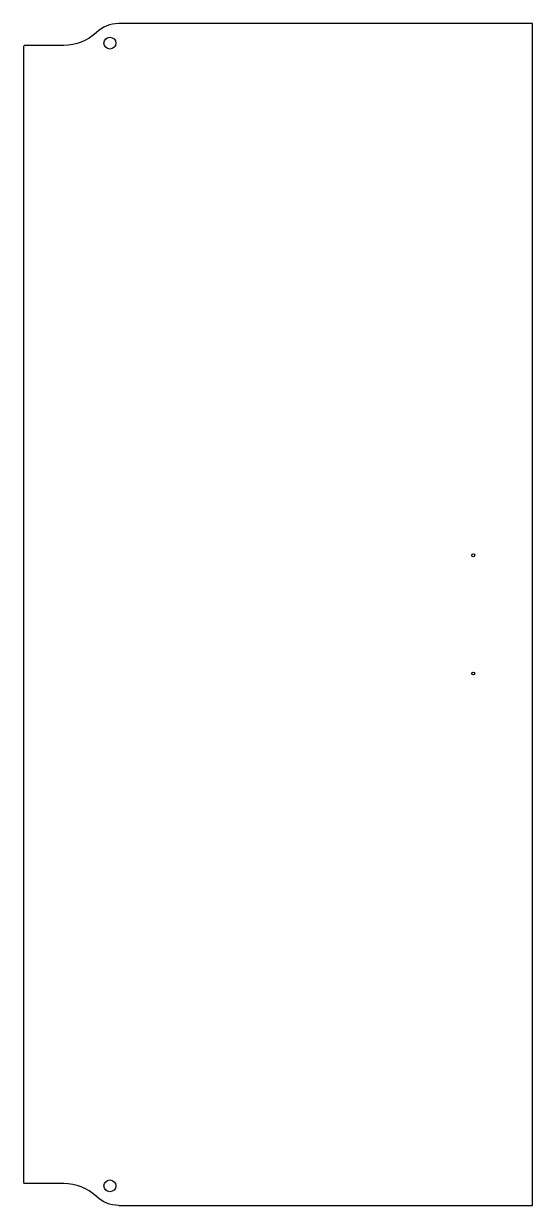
# Model space of a CAD drawing. Header units: inches. Extents: x 1826 to 2687, y 1559 to 3559.
import ezdxf

# ---------------------------------------------------------------- set-up
doc = ezdxf.new("R2010")
doc.units = ezdxf.units.IN
doc.layers.get('0').update_dxf_attribs({"lineweight": 25})

msp = doc.modelspace()

# ---------------------------------------------------------------- linework, layer by layer
at = {"ltscale": 4}
for p, q in [((2687.1, 3558.7), (1987.1, 3558.7)), ((2687.1, 1559.1), (2687.1, 3558.7)), ((1826.2, 3520.7), (1826.2, 1597.1)), ((1987.1, 1559.1), (2687.1, 1559.1))]:
    msp.add_line(p, q, dxfattribs=at)
for points in [[(1987.1, 3558.7, 0.191862), (1949.3, 3543.6, -0.191942), (1894.2, 3521.7), (1827.6, 3521.7, 0.198912), (1826.9, 3521.4), (1826.2, 3520.7)], [(1987.1, 1559.1, -0.191862), (1949.3, 1574.2, 0.191942), (1894.2, 1596.1), (1827.6, 1596.1, -0.198912), (1826.9, 1596.4), (1826.2, 1597.1)]]:
    msp.add_lwpolyline(points, format="xyb")
for centre in [(1972.2, 3525.7), (1972.2, 1592.1)]:
    msp.add_circle(centre, 10)
for centre in [(2587.1, 2659.1), (2587.1, 2459.1)]:
    msp.add_circle(centre, 2.5, dxfattribs=at)

doc.saveas('drawing.dxf')
